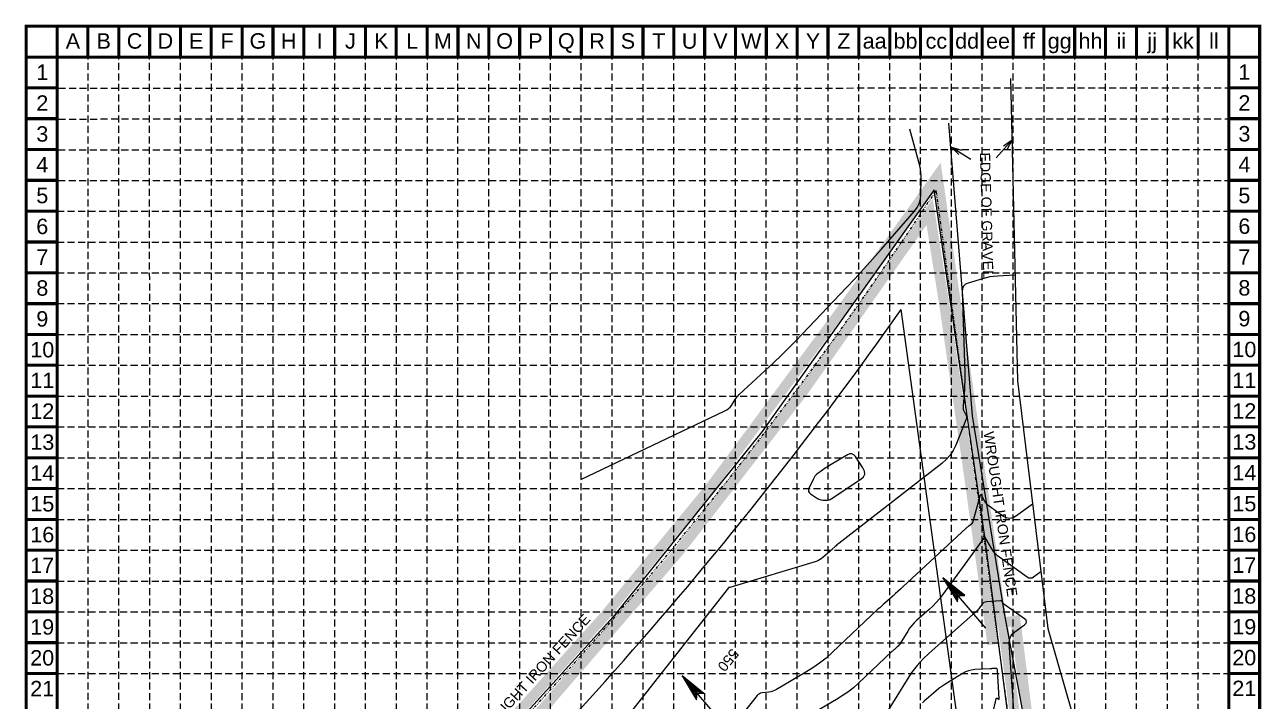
# Model space of a CAD drawing. Extents: x 9949 to 10192, y 9856 to 10244.
# Drawn here: x 9949.3 to 10192, y 10110.7 to 10243.5 of the extents above; entities that cross this region are included whole.
import ezdxf
from ezdxf.enums import TextEntityAlignment as Align

# ---------------------------------------------------------------- set-up
doc = ezdxf.new("R2010")
doc.units = 0
doc.header["$MEASUREMENT"] = 0
for name, pattern in [('DASHED', [0.75, 0.5, -0.25]), ('DIVIDE', [1.25, 0.5, -0.25, 0, -0.25, 0, -0.25]), ('HIDDEN', [0.375, 0.25, -0.125])]:
    doc.linetypes.add(name, pattern=pattern)
doc.layers.get('0').update_dxf_attribs({"lineweight": 0})
for name, color, linetype, lineweight in [('21', 7, 'Continuous', 0), ('27', 7, 'Continuous', 0), ('42', 7, 'Continuous', 0), ('47', 7, 'Continuous', 0), ('6', 7, 'Continuous', 0), ('7', 7, 'Continuous', 0)]:
    doc.layers.add(name, color=color, linetype=linetype, lineweight=lineweight)
for name, color, linetype in [('BASE', 7, 'Continuous'), ('GRID', 254, 'HIDDEN'), ('LIMITS OF DISTURBANCE', 1, 'DASHED'), ('SILT FENCE', 200, 'Continuous')]:
    doc.layers.add(name, color=color, linetype=linetype)
doc.styles.get("Standard").update_dxf_attribs({"font": 'ARIAL.TTF'})

msp = doc.modelspace()

# ---------------------------------------------------------------- linework, layer by layer
at = {"color": 7, "linetype": 'DIVIDE', "lineweight": 0}
msp.add_lwpolyline([(10143.74, 10098.17), (10128.24, 10211.01), (10121.48, 10200.93, -0.059597), (10000.11, 10060.35), (10000.06, 9999.92, -0.255205), (10040.63, 9978.21), (10156.99, 10057.62), (10143.74, 10098.17)], format="xyb", dxfattribs=at)
at = {"layer": '21', "color": 7, "linetype": 'Continuous', "lineweight": 0}
msp.add_lwpolyline([(10158.6, 10052.05), (10143.63, 10098.15), (10137.77, 10142.96), (10127.81, 10211.15), (10094.1, 10163.64), (10064.83, 10127.28), (10033.66, 10092.82), (10016.89, 10075.25), (9998.9, 10058.88), (9966.86, 10033.28)], dxfattribs=at)
at = {"layer": '27', "color": 7, "linetype": 'Continuous', "lineweight": 0}
for p, q in [((10131.21, 10219.53), (10135.02, 10217.15)), ((10143.12, 10220.96), (10140.02, 10217.39))]:
    msp.add_line(p, q, dxfattribs=at)
for points in [[(10142.84, 10233.01), (10144.2, 10173.62), (10150.16, 10124.95), (10161.59, 10085.07), (10179.04, 10041.16)], [(10163.05, 10052.53), (10146.99, 10099.25), (10141.66, 10127.95), (10135.36, 10166.71), (10130.7, 10224.24)], [(10132.65, 10218.05), (10131.21, 10219.53), (10133.18, 10218.9)], [(10141.43, 10219.78), (10143.12, 10220.96), (10142.19, 10219.12)]]:
    msp.add_lwpolyline(points, dxfattribs=at)
at = {"layer": '42', "color": 7, "linetype": 'Continuous', "lineweight": 0}
msp.add_line((10133.93, 10096.14), (10121.36, 10187.61), dxfattribs=at)
msp.add_arc((9468.44, 10647.62), 798.7, 312.22422, 324.83362, dxfattribs=at)
at = {"layer": '47', "color": 253, "linetype": 'Continuous', "lineweight": 0}
for p, q in [((10138.01, 10125.04), (10129.55, 10134.89)), ((10129.55, 10134.89), (10132.4, 10130.17)), ((10133.86, 10131.42), (10129.55, 10134.89)), ((10130.12, 10134.17), (10133.36, 10131.62)), ((10132.26, 10130.63), (10130.12, 10134.17)), ((10130.64, 10133.56), (10132.84, 10131.86)), ((10132.1, 10131.12), (10130.64, 10133.56)), ((10131.11, 10133.01), (10132.43, 10132.09)), ((10131.91, 10131.59), (10131.11, 10133.01)), ((10131.48, 10132.59), (10131.96, 10132.27)), ((10131.88, 10131.88), (10131.48, 10132.59)), ((10131.96, 10132.27), (10131.84, 10132.17)), ((10131.95, 10132.16), (10131.88, 10131.88)), ((10132.08, 10132), (10131.91, 10131.59)), ((10132.43, 10132.09), (10131.95, 10132.16)), ((10132.84, 10131.86), (10132.08, 10132)), ((10132.19, 10131.88), (10132.1, 10131.12)), ((10133.36, 10131.62), (10132.19, 10131.88)), ((10132.32, 10131.73), (10132.26, 10130.63)), ((10133.86, 10131.42), (10132.32, 10131.73)), ((10132.4, 10130.17), (10132.55, 10131.46)), ((10132.55, 10131.46), (10133.86, 10131.42)), ((10086.8, 10105.84), (10078.34, 10115.69)), ((10078.34, 10115.69), (10081.19, 10110.96)), ((10082.65, 10112.21), (10078.34, 10115.69)), ((10078.91, 10114.96), (10082.15, 10112.42)), ((10081.05, 10111.43), (10078.91, 10114.96)), ((10079.43, 10114.36), (10081.63, 10112.66)), ((10080.89, 10111.92), (10079.43, 10114.36)), ((10079.9, 10113.81), (10081.22, 10112.89)), ((10080.7, 10112.39), (10079.9, 10113.81)), ((10080.27, 10113.39), (10080.75, 10113.06)), ((10080.67, 10112.67), (10080.27, 10113.39)), ((10080.75, 10113.06), (10080.63, 10112.96)), ((10080.75, 10112.95), (10080.67, 10112.67)), ((10080.87, 10112.8), (10080.7, 10112.39)), ((10081.22, 10112.89), (10080.75, 10112.95)), ((10081.63, 10112.66), (10080.87, 10112.8)), ((10080.98, 10112.68), (10080.89, 10111.92)), ((10082.15, 10112.42), (10080.98, 10112.68)), ((10081.11, 10112.53), (10081.05, 10111.43)), ((10082.65, 10112.21), (10081.11, 10112.53)), ((10081.19, 10110.96), (10081.34, 10112.25)), ((10081.34, 10112.25), (10082.65, 10112.21))]:
    msp.add_line(p, q, dxfattribs=at)
at = {"layer": '6', "color": 35, "linetype": 'Continuous', "lineweight": 0}
for points in [[(10058.5, 10154.2), (10086.76, 10167.69), (10087.13, 10167.9), (10087.47, 10168.15), (10087.76, 10168.45), (10088.02, 10168.79), (10088.8, 10169.97), (10088.97, 10170.22), (10089.16, 10170.45), (10089.36, 10170.68), (10089.58, 10170.89), (10096.37, 10177.23), (10097.81, 10178.6), (10099.24, 10179.99), (10100.64, 10181.41), (10102.02, 10182.84), (10110.59, 10191.86), (10112.33, 10193.71), (10114.05, 10195.58), (10115.75, 10197.47), (10117.43, 10199.38), (10123.98, 10206.92), (10124.52, 10207.65), (10124.91, 10208.44), (10125.15, 10209.29), (10125.24, 10210.2), (10125.31, 10213.25), (10125.3, 10213.9), (10125.24, 10214.55), (10125.14, 10215.19), (10124.99, 10215.82), (10123.04, 10223.01)], [(10143.72, 10194.39), (10140.24, 10194.17), (10139.49, 10194.11), (10138.76, 10194), (10138.03, 10193.85), (10137.31, 10193.65), (10134.49, 10192.81), (10133.96, 10192.57), (10133.59, 10192.22), (10133.37, 10191.76), (10133.32, 10191.18), (10133.83, 10175.19), (10133.85, 10174.36), (10133.84, 10173.54), (10133.82, 10172.72), (10133.77, 10171.89), (10133.53, 10168.6), (10133.52, 10168.33), (10133.56, 10168.07), (10133.62, 10167.82), (10133.73, 10167.57), (10134.12, 10166.78), (10134.18, 10166.61), (10134.21, 10166.44), (10134.2, 10166.26), (10134.15, 10166.09), (10132.09, 10161), (10131.59, 10159.95), (10130.96, 10159), (10130.22, 10158.14), (10129.35, 10157.37), (10109.11, 10141.66), (10108.93, 10141.52), (10108.75, 10141.37), (10108.58, 10141.21), (10108.4, 10141.06), (10107.84, 10140.54), (10107.72, 10140.43), (10107.6, 10140.32), (10107.48, 10140.21), (10107.36, 10140.1), (10105.98, 10138.88), (10105.67, 10138.64), (10105.35, 10138.43), (10105, 10138.26), (10104.64, 10138.13), (10087.7, 10133.04), (10087.68, 10133.03), (10087.65, 10133.03), (10087.62, 10133.02), (10087.59, 10133.02), (10087.5, 10133.01), (10087.48, 10133), (10087.47, 10133), (10087.45, 10132.99), (10087.44, 10132.97), (10062.14, 10100.76)], [(10103.54, 10151.44), (10104.94, 10150.51), (10105.17, 10150.38), (10105.42, 10150.28), (10105.68, 10150.22), (10105.96, 10150.2), (10106.87, 10150.19), (10107.06, 10150.21), (10107.24, 10150.25), (10107.42, 10150.31), (10107.59, 10150.41), (10113.41, 10154.29), (10113.95, 10154.76), (10114.2, 10155.3), (10114.17, 10155.89), (10113.86, 10156.53), (10112.4, 10158.73), (10112.06, 10159.1), (10111.68, 10159.29), (10111.26, 10159.28), (10110.8, 10159.09), (10107.29, 10156.98), (10106.93, 10156.76), (10106.59, 10156.54), (10106.25, 10156.3), (10105.91, 10156.06), (10104.82, 10155.26), (10104.61, 10155.08), (10104.41, 10154.87), (10104.25, 10154.64), (10104.12, 10154.39), (10103.25, 10152.49), (10103.15, 10152.18), (10103.17, 10151.9), (10103.3, 10151.66), (10103.54, 10151.44)], [(10147.17, 10149.36), (10144, 10147.06), (10143.34, 10146.69), (10142.67, 10146.57), (10142, 10146.69), (10141.33, 10147.05), (10138.81, 10148.84), (10138.52, 10149.07), (10138.25, 10149.33), (10138.01, 10149.62), (10137.81, 10149.94), (10137.17, 10151.01), (10137.05, 10151.18), (10136.94, 10151.23), (10136.84, 10151.16), (10136.77, 10150.96), (10135.48, 10146.15), (10135.46, 10146.08), (10135.44, 10146.02), (10135.42, 10145.95), (10135.4, 10145.89), (10135.32, 10145.69), (10135.3, 10145.65), (10135.27, 10145.61), (10135.24, 10145.58), (10135.21, 10145.55), (10134.62, 10145.09), (10134.5, 10145), (10134.38, 10144.89), (10134.26, 10144.79), (10134.14, 10144.69), (10121.7, 10133.14), (10121.22, 10132.69), (10120.73, 10132.25), (10120.25, 10131.82), (10119.76, 10131.38), (10118.16, 10129.97), (10117.82, 10129.66), (10117.48, 10129.36), (10117.14, 10129.05), (10116.81, 10128.73), (10107.82, 10120.25), (10106.61, 10119.17), (10105.35, 10118.17), (10104.04, 10117.24), (10102.67, 10116.39), (10096.86, 10112.97), (10096.51, 10112.78), (10096.14, 10112.63), (10095.75, 10112.53), (10095.36, 10112.47), (10094.04, 10112.32), (10093.77, 10112.27), (10093.52, 10112.16), (10093.31, 10112.01), (10093.12, 10111.81), (10090.37, 10108.31)], [(10148.8, 10136.1), (10147.36, 10135.05), (10147.05, 10134.88), (10146.74, 10134.83), (10146.43, 10134.88), (10146.12, 10135.05), (10140.74, 10138.89), (10140.28, 10139.25), (10139.86, 10139.66), (10139.49, 10140.11), (10139.17, 10140.6), (10137.77, 10142.98), (10137.76, 10142.99), (10137.76, 10142.99), (10137.76, 10142.99), (10137.76, 10142.98), (10137.76, 10142.97), (10137.76, 10142.97), (10137.76, 10142.97), (10137.76, 10142.97), (10137.76, 10142.97), (10137.72, 10142.93), (10137.71, 10142.92), (10137.7, 10142.91), (10137.7, 10142.9), (10137.69, 10142.89), (10129.49, 10131.6), (10128.89, 10130.82), (10128.24, 10130.07), (10127.56, 10129.35), (10126.84, 10128.68), (10124.4, 10126.53), (10123.9, 10126.06), (10123.44, 10125.55), (10123.02, 10125), (10122.64, 10124.43), (10121.17, 10122.03), (10121.05, 10121.84), (10120.91, 10121.66), (10120.75, 10121.49), (10120.59, 10121.34), (10120.02, 10120.86), (10119.9, 10120.75), (10119.78, 10120.64), (10119.66, 10120.54), (10119.54, 10120.43), (10112.98, 10114.24), (10111.97, 10113.33), (10110.91, 10112.49), (10109.8, 10111.71), (10108.65, 10110.99), (10104.55, 10108.57)], [(10143.64, 10106.04), (10142.58, 10122.07), (10142.61, 10122.75), (10142.8, 10123.36), (10143.15, 10123.88), (10143.65, 10124.34), (10145.56, 10125.7), (10145.87, 10125.99), (10145.97, 10126.28), (10145.87, 10126.57), (10145.56, 10126.87), (10141.51, 10129.76), (10141.43, 10129.82), (10141.36, 10129.88), (10141.3, 10129.96), (10141.25, 10130.04), (10141.09, 10130.32), (10141.05, 10130.37), (10141, 10130.4), (10140.94, 10130.42), (10140.88, 10130.42), (10138.16, 10130.2), (10137.87, 10130.15), (10137.61, 10130.04), (10137.38, 10129.88), (10137.19, 10129.66), (10136.6, 10128.85), (10136.47, 10128.68), (10136.33, 10128.51), (10136.18, 10128.36), (10136.02, 10128.21), (10126.84, 10120.11), (10125.62, 10118.95), (10124.49, 10117.7), (10123.46, 10116.38), (10122.53, 10114.97), (10118.51, 10108.38)], [(10138.62, 10105.07), (10139.99, 10111.16), (10140.02, 10111.24), (10140.06, 10111.28), (10140.13, 10111.29), (10140.21, 10111.26), (10140.5, 10111.11), (10140.55, 10111.09), (10140.59, 10111.09), (10140.61, 10111.12), (10140.61, 10111.18), (10140.24, 10116.82), (10140.21, 10116.97), (10140.14, 10117.08), (10140.02, 10117.13), (10139.87, 10117.14), (10139.3, 10117.09), (10139.18, 10117.08), (10139.06, 10117.07), (10138.94, 10117.07), (10138.81, 10117.06), (10135.8, 10116.89), (10135.16, 10116.81), (10134.55, 10116.66), (10133.97, 10116.43), (10133.4, 10116.13), (10129.94, 10113.97), (10129.36, 10113.58), (10128.78, 10113.18), (10128.23, 10112.75), (10127.69, 10112.29), (10125.86, 10110.67), (10125.56, 10110.39)]]:
    msp.add_lwpolyline(points, dxfattribs=at)
at = {"layer": 'BASE', "color": 9}
msp.add_line((9955.67, 10237.19), (10185.69, 10237.19), dxfattribs=at)
at = {"layer": 'BASE', "const_width": 0.605}
for points in [[(9955.67, 10243.25), (9949.61, 10243.25)], [(9955.67, 10243.25), (9955.67, 10237.19)], [(9961.72, 10243.25), (9961.72, 10237.19)], [(9967.77, 10243.25), (9967.77, 10237.19)], [(9973.83, 10243.25), (9973.83, 10237.19)], [(9979.88, 10243.25), (9979.88, 10237.19)], [(9985.93, 10243.25), (9985.93, 10237.19)], [(9991.99, 10243.25), (9991.99, 10237.19)], [(9998.04, 10243.25), (9998.04, 10237.19)], [(10004.09, 10243.25), (10004.09, 10237.19)], [(10010.15, 10243.25), (10010.15, 10237.19)], [(10016.2, 10243.25), (10016.2, 10237.19)], [(10022.25, 10243.25), (10022.25, 10237.19)], [(10028.31, 10243.25), (10028.31, 10237.19)], [(10034.36, 10243.25), (10034.36, 10237.19)], [(10040.41, 10243.25), (10040.41, 10237.19)], [(10046.47, 10243.25), (10046.47, 10237.19)], [(10052.52, 10243.25), (10052.52, 10237.19)], [(10058.57, 10243.25), (10058.57, 10237.19)], [(10064.63, 10243.25), (10064.63, 10237.19)], [(10070.68, 10243.25), (10070.68, 10237.19)], [(10076.73, 10243.25), (10076.73, 10237.19)], [(10082.79, 10243.25), (10082.79, 10237.19)], [(10088.84, 10243.25), (10088.84, 10237.19)], [(10094.89, 10243.25), (10094.89, 10237.19)], [(10100.95, 10243.25), (10100.95, 10237.19)], [(10107, 10243.25), (10107, 10237.19)], [(10113.05, 10243.25), (10113.05, 10237.19)], [(10119.11, 10243.25), (10119.11, 10237.19)], [(10125.16, 10243.25), (10125.16, 10237.19)], [(10131.21, 10243.25), (10131.21, 10237.19)], [(10137.27, 10243.25), (10137.27, 10237.19)], [(10143.32, 10243.25), (10143.32, 10237.19)], [(10149.37, 10243.25), (10149.37, 10237.19)], [(10155.42, 10243.25), (10155.42, 10237.19)], [(10161.48, 10243.25), (10161.48, 10237.19)], [(10167.53, 10243.25), (10167.53, 10237.19)], [(10173.58, 10243.25), (10173.58, 10237.19)], [(10179.64, 10243.25), (10179.64, 10237.19)], [(10185.69, 10243.25), (10185.69, 10237.19)], [(9955.67, 10237.19), (9949.61, 10237.19)], [(10191.74, 10237.19), (10185.69, 10237.19)], [(9955.67, 10231.14), (9949.61, 10231.14)], [(10191.74, 10231.14), (10185.69, 10231.14)], [(9955.67, 10225.09), (9949.61, 10225.09)], [(10191.74, 10225.09), (10185.69, 10225.09)], [(9955.67, 10219.03), (9949.61, 10219.03)], [(10191.74, 10219.03), (10185.69, 10219.03)], [(9955.67, 10212.98), (9949.61, 10212.98)], [(10191.74, 10212.98), (10185.69, 10212.98)], [(9955.67, 10206.93), (9949.61, 10206.93)], [(10191.74, 10206.93), (10185.69, 10206.93)], [(9955.67, 10200.87), (9949.61, 10200.87)], [(10191.74, 10200.87), (10185.69, 10200.87)], [(9955.67, 10194.82), (9949.61, 10194.82)], [(10191.74, 10194.82), (10185.69, 10194.82)], [(9955.67, 10188.77), (9949.61, 10188.77)], [(10191.74, 10188.77), (10185.69, 10188.77)], [(9955.67, 10182.71), (9949.61, 10182.71)], [(10191.74, 10182.71), (10185.69, 10182.71)], [(9955.67, 10176.66), (9949.61, 10176.66)], [(10191.74, 10176.66), (10185.69, 10176.66)], [(9955.67, 10170.61), (9949.61, 10170.61)], [(10191.74, 10170.61), (10185.69, 10170.61)], [(9955.67, 10164.55), (9949.61, 10164.55)], [(10191.74, 10164.55), (10185.69, 10164.55)], [(9955.67, 10158.5), (9949.61, 10158.5)], [(10191.74, 10158.5), (10185.69, 10158.5)], [(9955.67, 10152.45), (9949.61, 10152.45)], [(10191.74, 10152.45), (10185.69, 10152.45)], [(9955.67, 10146.39), (9949.61, 10146.39)], [(10191.74, 10146.39), (10185.69, 10146.39)], [(9955.67, 10140.34), (9949.61, 10140.34)], [(10191.74, 10140.34), (10185.69, 10140.34)], [(9955.67, 10134.29), (9949.61, 10134.29)], [(10191.74, 10134.29), (10185.69, 10134.29)], [(9955.67, 10128.24), (9949.61, 10128.24)], [(10191.74, 10128.24), (10185.69, 10128.24)], [(9955.67, 10122.18), (9949.61, 10122.18)], [(10191.74, 10122.18), (10185.69, 10122.18)], [(9955.67, 10116.13), (9949.61, 10116.13)], [(10191.74, 10116.13), (10185.69, 10116.13)]]:
    msp.add_lwpolyline(points, dxfattribs=at)
for points in [[(10191.74, 9855.84), (10191.74, 10243.25), (9949.61, 10243.25), (9949.61, 9855.84)], [(10185.69, 9861.89), (10185.69, 10237.19), (9955.67, 10237.19), (9955.67, 9861.89)]]:
    msp.add_lwpolyline(points, close=True, dxfattribs=at)
at = {"layer": 'GRID', "color": 252, "linetype": 'HIDDEN', "lineweight": 0, "ltscale": 5.5}
for p, q in [((9961.78, 9886.11), (9961.74, 10236.97)), ((9967.86, 9886.11), (9967.78, 10236.96)), ((9973.89, 9886.1), (9973.83, 10236.95)), ((9979.98, 9886.1), (9979.88, 10236.94)), ((9985.97, 9886.1), (9985.95, 10236.98)), ((9991.99, 9886.1), (9992.01, 10236.97)), ((9998.09, 9886.1), (9998.06, 10236.95)), ((10004.16, 9886.1), (10004.1, 10236.96)), ((10010.17, 9886.1), (10010.17, 10236.95)), ((10016.24, 9886.1), (10016.23, 10236.95)), ((10022.25, 9886.1), (10022.27, 10236.95)), ((10028.31, 9886.1), (10028.35, 10236.94)), ((10034.36, 9886.1), (10034.36, 10237.19)), ((10040.41, 9886.09), (10040.41, 10237.19)), ((10046.47, 9886.09), (10046.47, 10237.19)), ((10052.52, 9886.09), (10052.52, 10237.19)), ((10058.57, 9886.09), (10058.57, 10237.19)), ((10064.63, 9886.09), (10064.63, 10237.19)), ((10070.68, 9886.09), (10070.68, 10237.19)), ((10076.73, 9886.09), (10076.73, 10237.19)), ((10082.79, 9886.09), (10082.79, 10237.19)), ((10088.84, 9886.09), (10088.84, 10237.19)), ((10094.89, 9886.09), (10094.89, 10237.19)), ((10100.95, 9886.08), (10100.95, 10237.19)), ((10107, 9886.08), (10107, 10237.19)), ((10113.05, 9886.08), (10113.05, 10237.19)), ((10119.11, 9886.08), (10119.11, 10237.19)), ((10125.19, 9886.1), (10125.16, 10237.19)), ((10131.23, 9886.12), (10131.21, 10237.19)), ((10137.28, 9886.05), (10137.27, 10237.19)), ((10143.39, 9886.11), (10143.35, 10237.33)), ((10149.41, 9886.05), (10149.4, 10237.33)), ((10155.47, 9886.12), (10155.45, 10237.33)), ((10161.53, 9886.14), (10161.5, 10237.33)), ((10167.58, 9886.09), (10167.56, 10237.33)), ((10173.64, 9886.01), (10173.61, 10237.33)), ((10179.7, 9886.02), (10179.66, 10237.33)), ((9955.94, 10231.1), (10185.59, 10231.13)), ((9955.94, 10225.03), (10185.59, 10225.08)), ((9955.9, 10218.99), (10185.69, 10219.03)), ((9955.9, 10212.95), (10185.69, 10212.98)), ((9955.67, 10206.93), (10185.69, 10206.93)), ((9955.67, 10200.87), (10185.69, 10200.87)), ((9955.67, 10194.82), (10185.69, 10194.82)), ((9955.67, 10188.77), (10185.69, 10188.77)), ((9955.67, 10182.71), (10185.69, 10182.71)), ((9955.67, 10176.66), (10185.69, 10176.66)), ((9955.67, 10170.61), (10185.69, 10170.61)), ((9955.67, 10164.55), (10185.69, 10164.55)), ((9955.67, 10158.5), (10185.69, 10158.5)), ((9955.67, 10152.45), (10185.69, 10152.45)), ((9955.67, 10146.39), (10185.69, 10146.39)), ((9955.67, 10140.34), (10185.69, 10140.34)), ((9955.67, 10134.29), (10185.69, 10134.29)), ((9955.67, 10128.24), (10185.69, 10128.24)), ((9955.67, 10122.18), (10185.69, 10122.18)), ((9955.67, 10116.13), (10185.69, 10116.13))]:
    msp.add_line(p, q, dxfattribs=at)
at = {"layer": 'LIMITS OF DISTURBANCE', "linetype": 'DASHED', "lineweight": 0, "ltscale": 20, "const_width": 2, "flags": 128}
msp.add_lwpolyline([(10155.87, 10055.36), (10032.45, 9971.27), (10031.14, 9973.25, 0.11858), (10019.95, 9983.66), (9997.43, 9990.52), (9998.38, 10001.82), (9998.6, 10060.81), (10025.81, 10086.74), (10041.84, 10103.64), (10063.15, 10127.41), (10083.94, 10152.73), (10109.94, 10187.91), (10128.48, 10213.87), (10141.12, 10126.09), (10143.78, 10126.5), (10147.24, 10099.02), (10162.4, 10051.11), (10158.01, 10050.08), (10156.4, 10055.74)], format="xyb", close=True, dxfattribs=at)
at = {"layer": 'SILT FENCE', "linetype": 'Continuous', "lineweight": 0, "const_width": 2, "flags": 128}
for points in [[(10001.07, 10001.65), (10001.45, 10059.35), (10029.07, 10085.69), (10050.6, 10108.69), (10077.7, 10140.08), (10101.97, 10171.34), (10126.95, 10206.8), (10129.88, 10188.24), (10134.18, 10158.62), (10138.15, 10130.26), (10139.29, 10121.82)], [(10159.82, 10052.08), (10154.67, 10068.86), (10144.98, 10098.38), (10141.41, 10125.09)]]:
    msp.add_lwpolyline(points, dxfattribs=at)

# ---------------------------------------------------------------- texts
at = {"layer": '27', "color": 7, "linetype": 'Continuous', "lineweight": 0}
for s, rotation, p in [('EDGE OF GRAVEL', 271.5488, (10138.15, 10206.13)), ('WROUGHT IRON FENCE', 278.2369, (10140.87, 10147.44)), ('WROUGHT IRON FENCE', 47.7003, (10048.77, 10115.24))]:
    msp.add_text(s, height=2, rotation=rotation, dxfattribs=at).set_placement(p, align=Align.MIDDLE)
at = {"layer": '7', "color": 35, "linetype": 'Continuous', "lineweight": 0}
msp.add_text('550', height=2, rotation=231.056, dxfattribs=at).set_placement((10087.42, 10118.75), align=Align.MIDDLE)
at = {"layer": 'BASE'}
for s, height, p in [('A', 3.03, (9958.77, 10240.36)), ('B', 3.03, (9964.82, 10240.36)), ('C', 3.03, (9970.87, 10240.36)), ('D', 3.03, (9976.93, 10240.36)), ('E', 3.03, (9982.98, 10240.36)), ('F', 3.03, (9989.03, 10240.36)), ('G', 3.03, (9995.09, 10240.36)), ('H', 3.03, (10001.14, 10240.36)), ('I', 3.03, (10007.19, 10240.36)), ('J', 3.03, (10013.25, 10240.36)), ('K', 3.03, (10019.3, 10240.36)), ('L', 3.03, (10025.35, 10240.36)), ('M', 3.03, (10031.41, 10240.36)), ('N', 3.03, (10037.46, 10240.36)), ('O', 3.03, (10043.51, 10240.36)), ('P', 3.03, (10049.57, 10240.36)), ('Q', 3.03, (10055.62, 10240.36)), ('R', 3.03, (10061.67, 10240.36)), ('S', 3.03, (10067.73, 10240.36)), ('T', 3.03, (10073.78, 10240.36)), ('U', 3.03, (10079.83, 10240.36)), ('V', 3.03, (10085.89, 10240.36)), ('W', 3.03, (10091.94, 10240.36)), ('X', 3.03, (10097.99, 10240.36)), ('Y', 3.03, (10104.05, 10240.36)), ('Z', 3.03, (10110.1, 10240.36)), ('aa', 3.027, (10116.15, 10240.36)), ('bb', 3.027, (10122.21, 10240.36)), ('cc', 3.027, (10128.26, 10240.36)), ('dd', 3.027, (10134.31, 10240.36)), ('ee', 3.027, (10140.37, 10240.36)), ('ff', 3.027, (10146.42, 10240.36)), ('gg', 3.027, (10152.47, 10240.36)), ('hh', 3.027, (10158.52, 10240.36)), ('ii', 3.027, (10164.58, 10240.36)), ('jj', 3.027, (10170.63, 10240.36)), ('kk', 3.027, (10176.68, 10240.36)), ('ll', 3.027, (10182.74, 10240.36)), ('1', 3.03, (9952.75, 10234.23)), ('1', 3.03, (9952.76, 10234.21)), ('1', 3.03, (10188.73, 10234.25)), ('2', 3.03, (9952.76, 10228.16)), ('2', 3.03, (10188.73, 10228.19)), ('3', 3.03, (9952.76, 10222.1)), ('3', 3.03, (10188.73, 10222.14)), ('4', 3.03, (9952.76, 10216.05)), ('4', 3.03, (10188.73, 10216.09)), ('5', 3.03, (9952.76, 10210)), ('5', 3.03, (10188.73, 10210.03)), ('6', 3.03, (9952.76, 10203.94)), ('6', 3.03, (10188.73, 10203.98)), ('7', 3.03, (9952.76, 10197.89)), ('7', 3.03, (10188.73, 10197.93)), ('8', 3.03, (9952.76, 10191.84)), ('8', 3.03, (10188.73, 10191.87)), ('9', 3.03, (9952.76, 10185.78)), ('9', 3.03, (10188.73, 10185.82)), ('10', 3.027, (9952.76, 10179.73)), ('10', 3.027, (10188.73, 10179.77)), ('11', 3.027, (9952.76, 10173.68)), ('11', 3.027, (10188.73, 10173.71)), ('12', 3.027, (9952.75, 10167.65)), ('12', 3.027, (10188.72, 10167.69)), ('13', 3.027, (9952.76, 10161.57)), ('13', 3.027, (10188.73, 10161.61)), ('14', 3.027, (9952.76, 10155.52)), ('14', 3.027, (10188.73, 10155.55)), ('15', 3.027, (9952.76, 10149.46)), ('15', 3.027, (10188.73, 10149.5)), ('16', 3.027, (9952.76, 10143.41)), ('16', 3.027, (10188.73, 10143.45)), ('17', 3.027, (9952.74, 10137.37)), ('17', 3.027, (10188.71, 10137.41)), ('18', 3.027, (9952.74, 10131.32)), ('18', 3.027, (10188.71, 10131.36)), ('19', 3.027, (9952.74, 10125.27)), ('19', 3.027, (10188.71, 10125.3)), ('20', 3.027, (9952.74, 10119.21)), ('20', 3.027, (10188.71, 10119.25)), ('21', 3.027, (10188.71, 10113.2)), ('21', 3.027, (9952.74, 10113.16))]:
    msp.add_text(s, height=height, dxfattribs=at).set_placement(p, align=Align.MIDDLE_CENTER)

doc.saveas('drawing.dxf')
